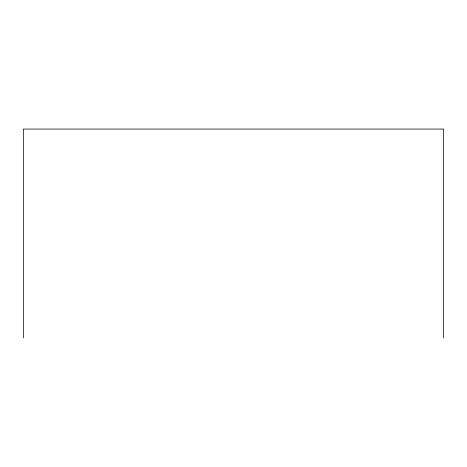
<?xml version="1.0" encoding="UTF-8"?>
<svg xmlns="http://www.w3.org/2000/svg" width="467" height="467" viewBox="0 0 467 467"><rect width="100%" height="100%" fill="white"/><g stroke="black" fill="none" stroke-linecap="round" stroke-linejoin="round"><path stroke-width="0.7" d="M443.65 337.933L443.65 129.067L23.35 129.067L23.35 337.933"/></g></svg>
